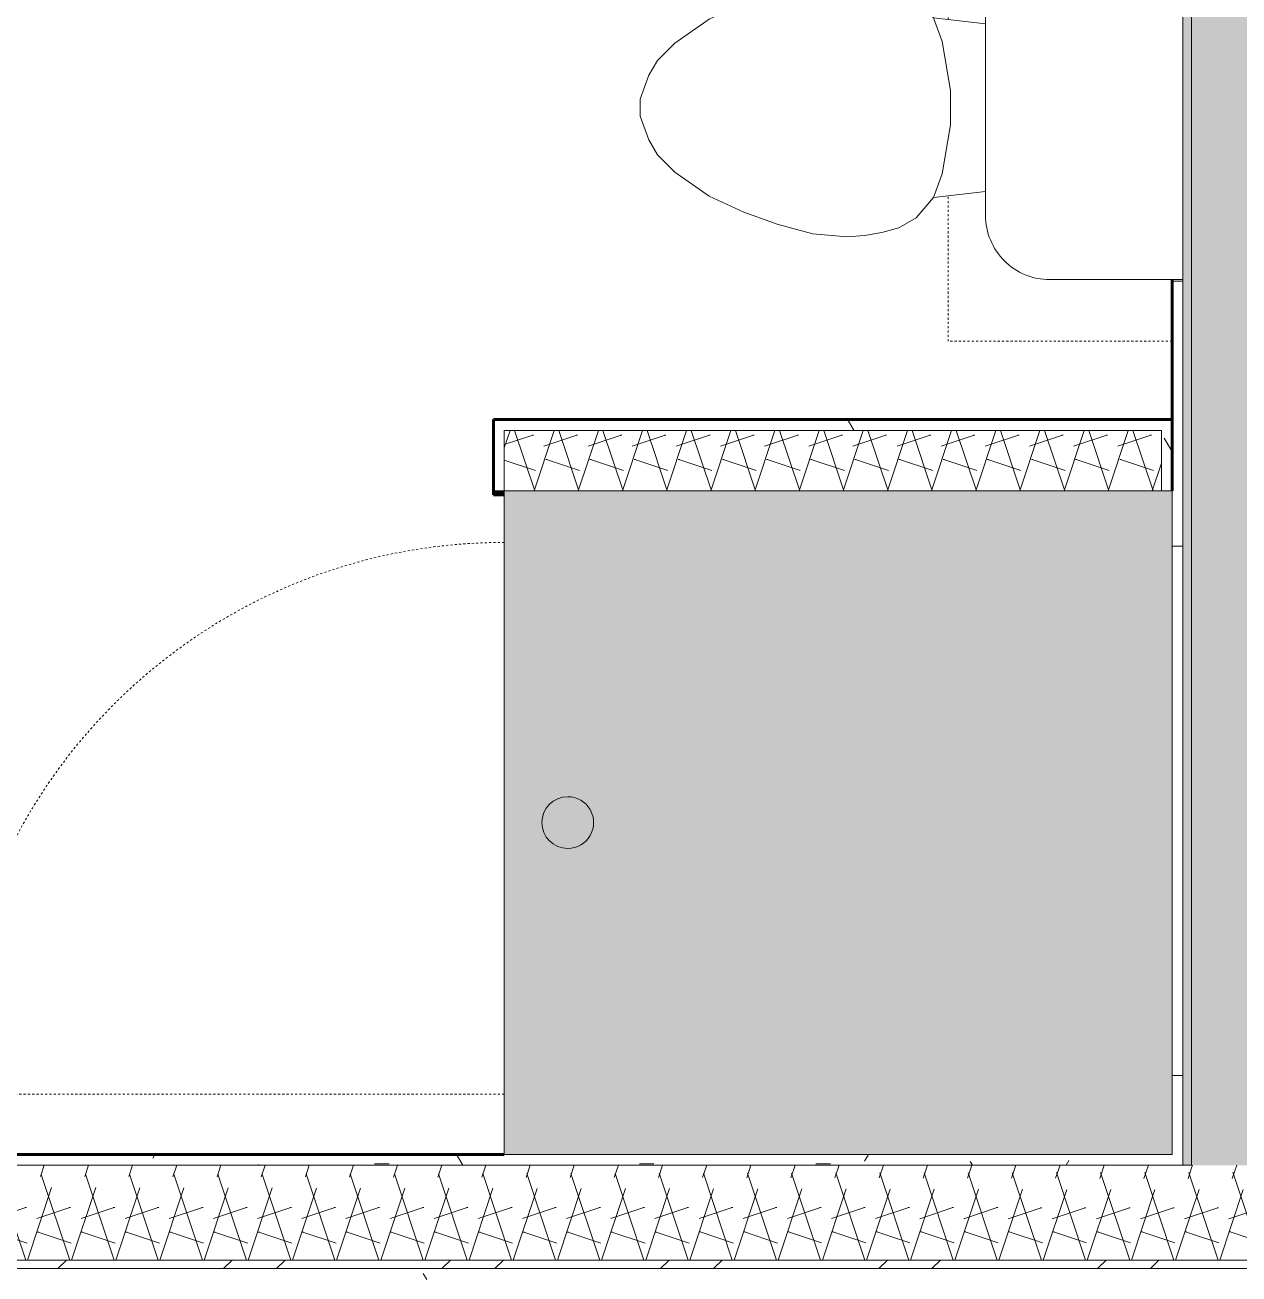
# Model space of a CAD drawing. Header units: inches. Extents: x -4110 to -1807, y 11006 to 12281.
# Drawn here: x -3409.7 to -3339.3, y 11718.4 to 11790.9 of the extents above; entities that cross this region are included whole.
import ezdxf

# ---------------------------------------------------------------- set-up
doc = ezdxf.new("R2010")
doc.units = ezdxf.units.IN
doc.header["$MEASUREMENT"] = 0
doc.linetypes.add('Dash', pattern=[0.25, 0.125, -0.125])
for name, color, linetype, lineweight in [('0-1', 7, 'Continuous', 5), ('0-2', 90, 'Continuous', 18), ('A-WALL', 113, 'Continuous', 18), ('A-WALL-1', 8, 'Continuous', 5), ('A-WALL-3', 50, 'Continuous', 60), ('A-WALL-4', 90, 'Continuous', 18), ('A-WALL-PATT-1', 7, 'Continuous', 9), ('A-WALL-PATT-2', 253, 'Continuous', 9), ('A-WALL-PATT-5', 111, 'Continuous', 9), ('I-WALL-4', 2, 'Continuous', 5), ('I-WALL-5', 2, 'Continuous', 60), ('P-SANR-FIXT-2', 7, 'Continuous', 9), ('P-SANR-FIXT-3', 130, 'Continuous', 9), ('P-SANR-FIXT-5', 9, 'Continuous', 9), ('P-SANR-FIXT-HDLN-1', 7, 'Dash', 9), ('Q-CASE-4', 7, 'Dash', 9)]:
    doc.layers.add(name, color=color, linetype=linetype, lineweight=lineweight)
pattern_1 = [(0, (0, 0), (20.48, 5.12), [0.845, -14.515, 0.845, -14.515, -81.92]), (0, (0, 0), (20.48, 5.12), [-30.72, 0.845, -29.875, 0.845, -14.515, -35.84]), (0, (0, 0), (20.48, 5.12), [-76.8, 0.845, -9.395, 0.845, -24.755]), (120, (7.68, 2.56), (-14.67405, 15.1762003), [0.845, -14.515, 0.845, -14.515, -81.92]), (120, (7.68, 2.56), (-14.67405, 15.1762003), [-30.72, 0.845, -29.875, 0.845, -14.515, -35.84]), (120, (7.68, 2.56), (-14.67405, 15.1762003), [-76.8, 0.845, -9.395, 0.845, -24.755]), (240, (10.24, 12.8), (-5.80595, -20.2962003), [0.845, -14.515, 0.845, -14.515, -81.92]), (240, (10.24, 12.8), (-5.80595, -20.2962003), [-30.72, 0.845, -29.875, 0.845, -14.515, -35.84]), (240, (10.24, 12.8), (-5.80595, -20.2962003), [-76.8, 0.845, -9.395, 0.845, -24.755])]
pattern_2 = [(161.57, (0.32, 0.32), (-2.560496185, -0.000537386), [0, -18.214, 2.022, 0]), (18.43, (-0.32, 0.32), (-2.560496185, 0.000537386), [0, -18.214, 2.022, 0]), (108.43, (0.32, 0.32), (1.27922091, -6.400876726), [6.07, -14.166]), (71.57, (-0.32, 0.32), (1.27922091, 6.400876726), [6.07, -14.166])]
pattern_3 = [(45, (0, 0), (-6.335677, 6.335677), []), (45, (0, 9.6), (-6.335677, 6.335677), [])]

# ---------------------------------------------------------------- blocks, each defined once
blk = doc.blocks.new('Toilet-Domestic-3D - Toilet-Domestic-3D-1352612-ENLARGED RCP - 2ND FLOOR PLAN - EAST')
at = {"layer": 'P-SANR-FIXT-2'}
for p, q in [((-9.976, 19.476), (9.976, 19.476)), ((-9.976, 11.75), (-9.976, 19.476)), ((9.976, 19.476), (9.976, 11.75)), ((6.25, 8.024), (-6.25, 8.024)), ((-4.862, 8.024), (-5.209, 5)), ((4.862, 8.024), (5.209, 5)), ((-1, 6), (-3.836, 5.5)), ((1, 6), (-1, 6)), ((3.836, 5.5), (1, 6)), ((-3.836, 5.5), (-5.209, 5)), ((5.209, 5), (3.836, 5.5)), ((-5.209, 5), (-6.401, 4)), ((6.401, 4), (5.209, 5)), ((-6.401, 4), (-6.968, 3)), ((6.968, 3), (6.401, 4)), ((-6.968, 3), (-7.236, 2)), ((7.236, 2), (6.968, 3)), ((-7.236, 2), (-7.413, 0.996)), ((7.413, 0.996), (7.236, 2)), ((-7.413, 0.996), (-7.5, 0)), ((7.5, 0), (7.413, 0.996)), ((-7.5, 0), (-7.326, -1.992)), ((7.326, -1.992), (7.5, 0)), ((-7.326, -1.992), (-6.788, -4)), ((6.788, -4), (7.326, -1.992)), ((-6.788, -4), (-6.06, -6)), ((6.06, -6), (6.788, -4)), ((-6.06, -6), (-5.127, -8)), ((5.127, -8), (6.06, -6)), ((-5.127, -8), (-3.74, -10)), ((3.74, -10), (5.127, -8)), ((-3.74, -10), (-2.74, -11)), ((2.74, -11), (3.74, -10)), ((-2.74, -11), (-1.874, -11.5)), ((-1.874, -11.5), (-0.5, -12)), ((0.5, -12), (1.874, -11.5)), ((1.874, -11.5), (2.74, -11)), ((-0.5, -12), (0.5, -12))]:
    blk.add_line(p, q, dxfattribs=at)
for centre, start, end in [((-6.25, 11.75), 180, 270), ((6.25, 11.75), 270, 360)]:
    blk.add_arc(centre, 3.726, start, end, dxfattribs=at)
blk = doc.blocks.new('300 Series Wall Hung Cabinet_326 - 30_-2909953-ENLARGED RCP - 2ND FLOOR PLAN - EAST')
at = {"layer": 'Q-CASE-4'}
for p, q in [((-15, 0.187), (-15, 13.188)), ((-15, 13.188), (-6.561, 13.188)), ((3.662, 13.188), (15, 13.188)), ((15, 13.188), (15, 0.187))]:
    blk.add_line(p, q, dxfattribs=at)
blk = doc.blocks.new('The Shower - The Shower-4050272-ENLARGED RCP - 2ND FLOOR PLAN - EAST')
at = {"layer": 'P-SANR-FIXT-3'}
h = blk.add_hatch(color=256, dxfattribs=at)
h.paths.add_polyline_path([(0, -7.471), (0, -39.25), (38.5, -39.25), (38.5, -0.5), (0, -0.5)], flags=0)
h.paths.add_polyline_path([(17.75, -35.563), (17.801, -35.174), (17.951, -34.812), (18.189, -34.502), (18.5, -34.263), (18.862, -34.114), (19.25, -34.062), (19.638, -34.114), (20, -34.263), (20.311, -34.502), (20.549, -34.812), (20.699, -35.174), (20.746, -35.595), (20.699, -35.951), (20.549, -36.312), (20.311, -36.623), (20, -36.862), (19.638, -37.011), (19.25, -37.062), (18.862, -37.011), (18.5, -36.862), (18.189, -36.623), (17.951, -36.312), (17.801, -35.951), (17.754, -35.595)], flags=0)
at = {"layer": 'P-SANR-FIXT-5'}
blk.add_hatch(color=256, dxfattribs=at).paths.add_polyline_path([(17.75, -35.563), (17.801, -35.951), (17.951, -36.312), (18.189, -36.623), (18.5, -36.862), (18.862, -37.011), (19.25, -37.062), (19.638, -37.011), (20.04, -36.831), (20.311, -36.623), (20.549, -36.312), (20.699, -35.951), (20.746, -35.53), (20.699, -35.174), (20.549, -34.812), (20.311, -34.502), (20, -34.263), (19.638, -34.114), (19.25, -34.062), (18.862, -34.114), (18.5, -34.263), (18.189, -34.502), (17.951, -34.812), (17.801, -35.174), (17.752, -35.548)], flags=0)
at = {"layer": 'P-SANR-FIXT-2'}
for p, q in [((0, -0.5), (38.5, -0.5)), ((0, -39.25), (0, -0.5)), ((38.5, -0.5), (38.5, -39.25)), ((38.5, -39.25), (0, -39.25))]:
    blk.add_line(p, q, dxfattribs=at)
for start, end in [(0, 180), (180, 360)]:
    blk.add_arc((19.25, -35.563), 1.5, start, end, dxfattribs=at)
at = {"layer": 'P-SANR-FIXT-HDLN-1'}
blk.add_line((35, -39.25), (35, -71.25), dxfattribs=at)
blk.add_arc((35, -39.25), 32, 180, 270, dxfattribs=at)
blk = doc.blocks.new('CTR - 1st Phase - Unit Layouts_rvt-1-ENLARGED RCP - 2ND FLOOR PLAN - EAST')
at = {"layer": 'A-WALL-1'}
blk.add_hatch(color=256, dxfattribs=at).paths.add_polyline_path([(-3381.907, 11763.614), (-3381.907, 11763.864), (-3382.532, 11763.864), (-3382.532, 11763.614)], flags=0)
at = {"layer": 'A-WALL-PATT-1'}
h = blk.add_hatch(dxfattribs=at)
h.set_pattern_fill('FP_1', color=256, style=0, pattern_type=2)
h.set_pattern_definition(pattern_1)
h.paths.add_polyline_path([(-3381.907, 11763.864), (-3381.907, 11767.364), (-3343.782, 11767.364), (-3343.782, 11763.864), (-3343.161, 11763.864), (-3343.161, 11767.989), (-3382.532, 11767.989), (-3382.532, 11763.864)], flags=0)
at = {"layer": 'A-WALL-PATT-2'}
h = blk.add_hatch(dxfattribs=at)
h.set_pattern_fill('FP_2', color=256, style=0, pattern_type=2)
h.set_pattern_definition(pattern_2)
h.paths.add_polyline_path([(-3379.719, 11763.864), (-3343.782, 11763.864), (-3343.782, 11767.364), (-3381.907, 11767.364), (-3381.907, 11763.864)], flags=0)
at = {"layer": 'A-WALL-3'}
for p, q in [((-3382.532, 11767.989), (-3343.157, 11767.989)), ((-3382.532, 11767.364), (-3382.532, 11767.989)), ((-3382.532, 11763.864), (-3382.532, 11767.364)), ((-3343.157, 11767.989), (-3343.157, 11767.364)), ((-3343.157, 11767.364), (-3343.157, 11763.864)), ((-3382.532, 11763.614), (-3382.532, 11763.864)), ((-3381.907, 11763.614), (-3382.532, 11763.614))]:
    blk.add_line(p, q, dxfattribs=at)
at = {"layer": 'A-WALL-4'}
for p, q in [((-3343.782, 11767.364), (-3381.907, 11767.364)), ((-3381.907, 11763.864), (-3381.907, 11767.364)), ((-3343.782, 11767.364), (-3343.782, 11763.864)), ((-3382.532, 11763.864), (-3381.907, 11763.864)), ((-3381.907, 11763.864), (-3382.532, 11763.864))]:
    blk.add_line(p, q, dxfattribs=at)
at = {"layer": '0-2'}
for name, p, rotation in [('300 Series Wall Hung Cabinet_326 - 30_-2909953-ENLARGED RCP - 2ND FLOOR PLAN - EAST', (-3342.974, 11787.533), 90.00000000000017), ('Toilet-Domestic-3D - Toilet-Domestic-3D-1352612-ENLARGED RCP - 2ND FLOOR PLAN - EAST', (-3362.012, 11786.083), 270.0000000004126), ('The Shower - The Shower-4050272-ENLARGED RCP - 2ND FLOOR PLAN - EAST', (-3342.657, 11763.864), 270.0000000000445)]:
    blk.add_blockref(name, p, dxfattribs=dict(at, rotation=rotation))

msp = doc.modelspace()

# ---------------------------------------------------------------- hatches: boundary and pattern name
at = {"layer": 'A-WALL-PATT-5'}
h = msp.add_hatch(dxfattribs=at)
h.set_pattern_fill('FP_1', color=256, style=0, pattern_type=2)
h.set_pattern_definition(pattern_1)
h.paths.add_polyline_path([(-3343.161, 11724.739), (-3342.536, 11724.739), (-3342.536, 11776.107), (-3343.161, 11776.107), (-3343.161, 11725.364)], flags=0)
h.paths.add_polyline_path([(-3342.536, 11796.059), (-3342.536, 12110.339), (-3343.161, 12110.339), (-3343.157, 11796.059), (-3342.651, 11796.059)], flags=0)
h = msp.add_hatch(dxfattribs=at)
h.set_pattern_fill('FP_2', color=256, style=0, pattern_type=2)
h.set_pattern_definition(pattern_2)
h.paths.add_polyline_path([(-3342.035, 11724.739), (-3336.536, 11724.739), (-3336.536, 12110.339), (-3342.036, 12110.339), (-3342.036, 11724.739)], flags=0)
h = msp.add_hatch(dxfattribs=at)
h.set_pattern_fill('FP_1', color=256, style=0, pattern_type=2)
h.set_pattern_definition(pattern_1)
h.paths.add_polyline_path([(-3379.518, 11724.739), (-3343.161, 11724.739), (-3343.161, 11725.364), (-3413.782, 11725.364), (-3413.782, 11724.739), (-3379.668, 11724.739)], flags=0)
h = msp.add_hatch(dxfattribs=at)
h.set_pattern_fill('FP_2', color=256, style=0, pattern_type=2)
h.set_pattern_definition(pattern_2)
h.paths.add_polyline_path([(-3408.674, 11719.239), (-3342.036, 11719.239), (-3342.036, 11724.739), (-3419.282, 11724.739), (-3419.282, 11719.239)], flags=0)
h = msp.add_hatch(dxfattribs=at)
h.set_pattern_fill('FP_2', color=256, style=0, pattern_type=2)
h.set_pattern_definition(pattern_2)
h.paths.add_polyline_path([(-3207.874, 11719.239), (-3206.474, 11719.239), (-3206.474, 11724.739), (-3342.036, 11724.739), (-3342.036, 11719.239), (-3218.808, 11719.239)], flags=0)
h = msp.add_hatch(dxfattribs=at)
h.set_pattern_fill('FP_37', color=256, style=0, pattern_type=2)
h.set_pattern_definition(pattern_3)
h.paths.add_polyline_path([(-3343.161, 11718.739), (-3342.036, 11718.739), (-3342.036, 11719.239), (-3419.782, 11719.239), (-3419.782, 11718.739), (-3353.525, 11718.739)], flags=0)
h = msp.add_hatch(dxfattribs=at)
h.set_pattern_fill('FP_37', color=256, style=0, pattern_type=2)
h.set_pattern_definition(pattern_3)
h.paths.add_polyline_path([(-3201.969, 11718.739), (-3198.724, 11718.739), (-3198.724, 11719.239), (-3342.036, 11719.239), (-3342.036, 11718.739), (-3202.874, 11718.739)], flags=0)
h = msp.add_hatch(dxfattribs=at)
h.set_pattern_fill('FP_1', color=256, style=0, pattern_type=2)
h.set_pattern_definition(pattern_1)
h.paths.add_polyline_path([(-3343.161, 11718.114), (-3342.536, 11718.114), (-3342.536, 11718.739), (-3420.407, 11718.739), (-3420.407, 11718.114), (-3353.525, 11718.114)], flags=0)
h = msp.add_hatch(dxfattribs=at)
h.set_pattern_fill('FP_1', color=256, style=0, pattern_type=2)
h.set_pattern_definition(pattern_1)
h.paths.add_polyline_path([(-3201.969, 11718.114), (-3198.099, 11718.114), (-3198.099, 11718.739), (-3342.536, 11718.735), (-3342.536, 11718.114), (-3202.874, 11718.114)], flags=0)
at = {"layer": 'I-WALL-4'}
msp.add_hatch(color=256, dxfattribs=at).paths.add_polyline_path([(-3342.043, 11724.739), (-3342.036, 11724.75), (-3342.036, 12110.339), (-3342.536, 12110.339), (-3342.536, 11724.739), (-3342.067, 11724.739)], flags=0)

# ---------------------------------------------------------------- linework, layer by layer
at = {"layer": 'A-WALL'}
for p, q in [((-3342.036, 12110.339), (-3342.036, 11724.739)), ((-3342.536, 11776.107), (-3342.536, 11724.739)), ((-3413.782, 11724.739), (-3342.036, 11724.739)), ((-3419.282, 11719.239), (-3342.036, 11719.239)), ((-3198.724, 11719.239), (-3342.036, 11719.239)), ((-3419.782, 11718.739), (-3342.036, 11718.739)), ((-3198.099, 11718.739), (-3342.536, 11718.739))]:
    msp.add_line(p, q, dxfattribs=at)
at = {"layer": 'I-WALL-5'}
for p, q in [((-3343.161, 11763.862), (-3343.161, 11776.107)), ((-3413.157, 11725.364), (-3381.907, 11725.364))]:
    msp.add_line(p, q, dxfattribs=at)

# ---------------------------------------------------------------- block references
at = {"layer": '0-1'}
msp.add_blockref('CTR - 1st Phase - Unit Layouts_rvt-1-ENLARGED RCP - 2ND FLOOR PLAN - EAST', (0, 0), dxfattribs=at)

doc.saveas('drawing.dxf')
